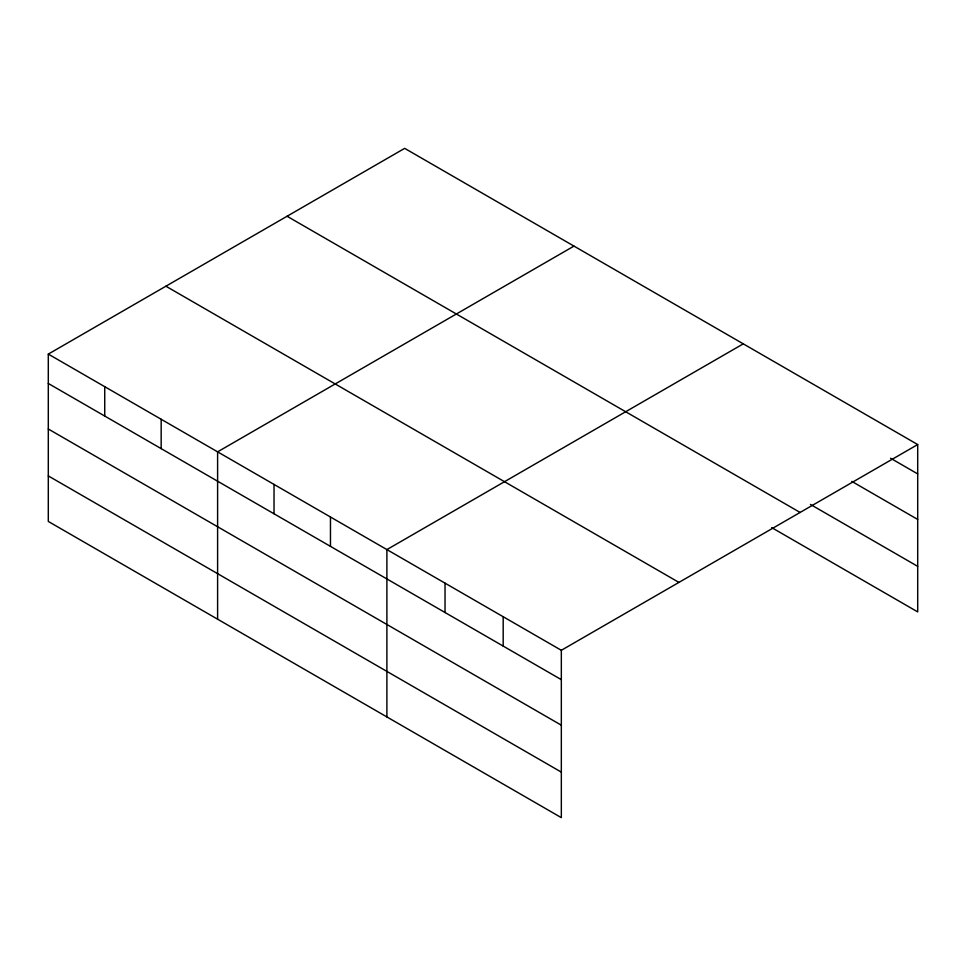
<?xml version="1.0" encoding="UTF-8"?>
<svg xmlns="http://www.w3.org/2000/svg" width="966" height="966" viewBox="0 0 966 966"><rect width="100%" height="100%" fill="white"/><g stroke="black" fill="none" stroke-linecap="round" stroke-linejoin="round"><path stroke-width="1.45" d="M48.3 354.099L561.331 650.299L561.331 817.647L48.3 521.447L48.3 354.099L404.669 148.353L917.7 444.553L917.7 611.901L771.701 527.605M573.973 246.101L217.604 451.846L217.604 619.194M743.265 343.848L386.895 549.594L386.895 716.941M561.331 650.299L917.7 444.553M890.567 458.234L917.7 473.908M851.807 481.394L917.7 519.442M810.462 504.445L917.7 566.354M287.071 216.251L800.102 512.451M165.898 286.202L678.929 582.401M48.3 383.466L561.331 679.653M48.3 429.001L561.331 725.188M48.3 475.912L561.331 772.112M503.189 616.731L503.189 646.085M445.036 583.162L445.036 612.516M330.469 517.015L330.469 546.37M274.03 484.425L274.03 513.791M161.165 419.268L161.165 448.622M104.739 386.69L104.739 416.044"/></g></svg>
